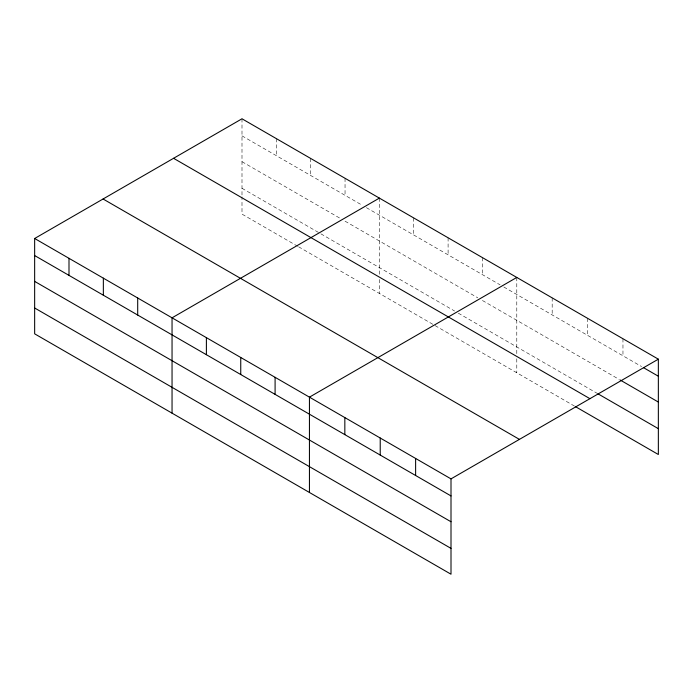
<?xml version="1.0" encoding="UTF-8"?>
<svg xmlns="http://www.w3.org/2000/svg" width="693" height="693" viewBox="0 0 693 693"><rect width="100%" height="100%" fill="white"/><g stroke="black" fill="none" stroke-linecap="round" stroke-linejoin="round"><path stroke-width="0.52" stroke-dasharray="3.46 2.6" d="M241.996 135.837L362.682 205.518M366.398 207.666L500.077 284.84M503.794 286.989L641.588 366.545M241.996 161.677L340.402 218.486M345.045 221.171L477.798 297.817M482.441 300.493L619.239 379.469M241.996 188.288L319.975 233.307M320.902 233.844L454.591 311.027M458.307 313.175L596.881 393.182M297.695 246.275L241.996 214.12L241.996 196.899M298.622 246.812L434.164 325.069M435.091 325.606L574.532 406.107M622.964 338.738L622.964 355.786M587.569 318.304L587.569 335.36M552.182 297.877L552.182 314.925M516.787 277.443L516.787 354.469M516.787 358.775L516.787 372.773M482.441 257.605L482.441 274.662M448.094 237.777L448.094 254.825M413.738 217.948L413.738 234.996M379.392 198.111L379.392 275.147M379.392 279.452L379.392 293.442M345.045 178.283L345.045 195.331M310.698 158.454L310.698 175.502M276.342 138.617L276.342 155.674M241.996 118.789L241.996 195.824"/><path stroke-width="1.04" d="M451.004 521.76L451.004 478.88L34.65 238.496L34.65 333.827L451.004 574.211L451.004 521.76L34.65 281.384M575.459 406.644L658.35 454.504L658.35 359.173L241.996 118.789L34.65 238.496M379.392 198.111L172.046 317.827L172.046 413.158M516.787 277.443L309.442 397.15L309.442 492.48M451.004 478.88L658.35 359.173M643.45 367.619L658.35 376.221M620.166 380.007L658.35 402.053M597.816 393.719L658.35 428.672M173.571 158.299L589.925 398.674M103.075 198.995L519.429 439.379M34.65 255.552L451.004 495.928M34.65 307.995L451.004 548.38M415.618 458.445L415.618 475.502M380.223 438.019L380.223 455.067M344.837 417.584L344.837 434.632M275.095 377.321L275.095 394.369M240.748 357.484L240.748 374.541M206.393 337.656L206.393 354.703M137.699 297.99L137.699 315.046M103.352 278.162L103.352 295.209M68.997 258.333L68.997 275.381"/></g></svg>
